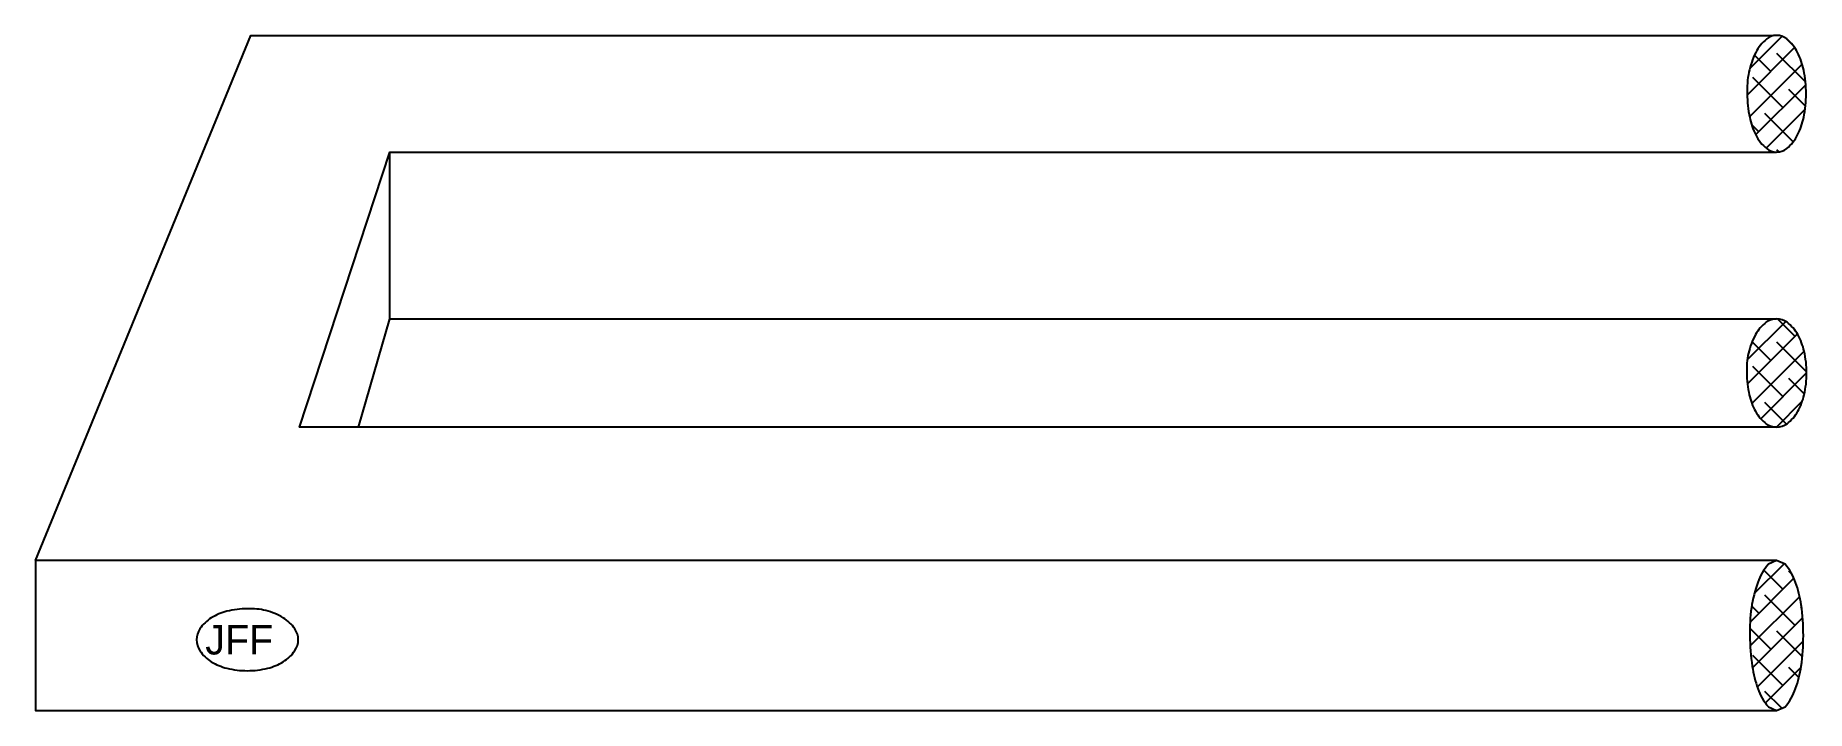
# Model space of a CAD drawing. Extents: x 1.8 to 14.8, y 0.6 to 5.6.
import ezdxf

# ---------------------------------------------------------------- set-up
doc = ezdxf.new("R2010")
doc.units = 0
doc.layers.get('0').update_dxf_attribs({"linetype": 'CONTINUOUS'})

# ---------------------------------------------------------------- blocks, each defined once
blk = doc.blocks.new('*X')
at = {"color": 0}
for p, q in [((14.322, 5.13), (14.67, 5.478)), ((14.341, 5.326), (14.577, 5.561)), ((14.657, 5.496), (14.609, 5.544)), ((14.339, 4.97), (14.725, 5.356)), ((14.496, 5.303), (14.376, 5.423)), ((14.75, 5.226), (14.54, 5.436)), ((14.584, 5.038), (14.363, 5.259)), ((14.384, 4.838), (14.752, 5.206)), ((14.75, 5.049), (14.628, 5.171)), ((14.659, 4.786), (14.451, 4.994)), ((14.462, 4.74), (14.746, 5.024)), ((14.407, 4.861), (14.353, 4.915)), ((14.719, 4.903), (14.717, 4.906)), ((14.556, 4.713), (14.54, 4.729)), ((14.322, 3.186), (14.605, 3.468)), ((14.672, 3.359), (14.544, 3.487)), ((14.323, 3.01), (14.69, 3.376)), ((14.496, 3.182), (14.358, 3.319)), ((14.758, 3.097), (14.54, 3.315)), ((14.356, 2.866), (14.74, 3.249)), ((14.584, 2.917), (14.363, 3.138)), ((14.422, 2.754), (14.758, 3.09)), ((14.741, 2.936), (14.628, 3.049)), ((14.61, 2.714), (14.451, 2.873)), ((14.536, 2.692), (14.726, 2.882)), ((14.343, 1.261), (14.664, 1.583)), ((14.374, 1.47), (14.593, 1.688)), ((14.584, 1.503), (14.445, 1.642)), ((14.648, 1.615), (14.628, 1.635)), ((14.344, 1.086), (14.707, 1.448)), ((14.672, 1.237), (14.451, 1.458)), ((14.407, 1.326), (14.355, 1.378)), ((14.721, 1.366), (14.717, 1.37)), ((14.496, 1.061), (14.341, 1.215)), ((14.361, 0.925), (14.729, 1.294)), ((14.726, 1.007), (14.54, 1.193)), ((14.396, 0.784), (14.734, 1.122)), ((14.584, 0.795), (14.363, 1.016)), ((14.455, 0.667), (14.716, 0.928)), ((14.702, 0.855), (14.628, 0.928)), ((14.575, 0.628), (14.451, 0.751))]:
    blk.add_line(p, q, dxfattribs=at)

msp = doc.modelspace()

# ---------------------------------------------------------------- linework, layer by layer
at = {"color": 0}
for points in [[(14.538, 1.713), (7.7, 1.713), (1.759, 1.713), (3.34, 5.568), (7.7, 5.568), (14.513, 5.568)], [(14.538, 2.692), (8.082, 2.692), (3.697, 2.692), (4.36, 4.711)], [(4.13, 2.692), (4.36, 3.487), (4.36, 4.711), (7.113, 4.711), (14.538, 4.711)], [(4.36, 3.487), (8.949, 3.487), (14.538, 3.487)], [(1.759, 1.713), (1.759, 0.611), (7.7, 0.611), (14.538, 0.611)]]:
    msp.add_lwpolyline(points, dxfattribs=at)
for points in [[(14.538, 5.568, 0.173524), (14.465, 5.542, 0.104415), (14.385, 5.442, 0.065421), (14.334, 5.297, 0.064185), (14.322, 5.139, 0.051566), (14.34, 4.966, 0.065421), (14.385, 4.837, 0.104415), (14.465, 4.737, 0.173524), (14.538, 4.711, 0.173524), (14.612, 4.737, 0.104415), (14.691, 4.837, 0.065421), (14.737, 4.966, 0.051566), (14.754, 5.139, 0.051566), (14.737, 5.313, 0.065421), (14.691, 5.442, 0.104415), (14.612, 5.542, 0.173524)], [(14.538, 3.487, 0.162377), (14.462, 3.462, 0.106058), (14.383, 3.371, 0.069998), (14.331, 3.235, 0.069581), (14.319, 3.089, 0.056239), (14.337, 2.929, 0.069998), (14.383, 2.808, 0.106058), (14.462, 2.717, 0.162377), (14.538, 2.692, 0.162377), (14.614, 2.717, 0.106058), (14.693, 2.808, 0.069998), (14.74, 2.929, 0.056239), (14.758, 3.089, 0.056239), (14.74, 3.249, 0.069998), (14.693, 3.371, 0.106058), (14.614, 3.462, 0.162377)], [(14.538, 1.713), (14.477, 1.685, 0.092188), (14.4, 1.552, 0.048883), (14.353, 1.365, 0.046433), (14.342, 1.162, 0.03657), (14.359, 0.937, 0.048883), (14.4, 0.772, 0.092188), (14.477, 0.639), (14.538, 0.611), (14.6, 0.639, 0.092188), (14.677, 0.772, 0.048883), (14.718, 0.937, 0.03657), (14.734, 1.162, 0.03657), (14.718, 1.388, 0.048883), (14.677, 1.552, 0.092188), (14.6, 1.685)], [(3.688, 1.131, 0.150411), (3.663, 1.211, 0.107033), (3.578, 1.292, 0.075131), (3.451, 1.345, 0.076013), (3.314, 1.358, 0.061869), (3.165, 1.34, 0.075131), (3.05, 1.292, 0.107033), (2.966, 1.211, 0.150411), (2.941, 1.131, 0.150411), (2.966, 1.051, 0.107033), (3.05, 0.97, 0.075131), (3.165, 0.922, 0.061869), (3.314, 0.904, 0.061869), (3.464, 0.922, 0.075131), (3.578, 0.97, 0.107033), (3.663, 1.051, 0.150411)]]:
    msp.add_lwpolyline(points, format="xyb", close=True, dxfattribs=at)

# ---------------------------------------------------------------- block references
msp.add_blockref('*X', (0, 0), dxfattribs=at)

# ---------------------------------------------------------------- texts
msp.add_text('JFF', height=0.2163, dxfattribs=at).set_placement((3.006, 1.023))

doc.saveas('drawing.dxf')
